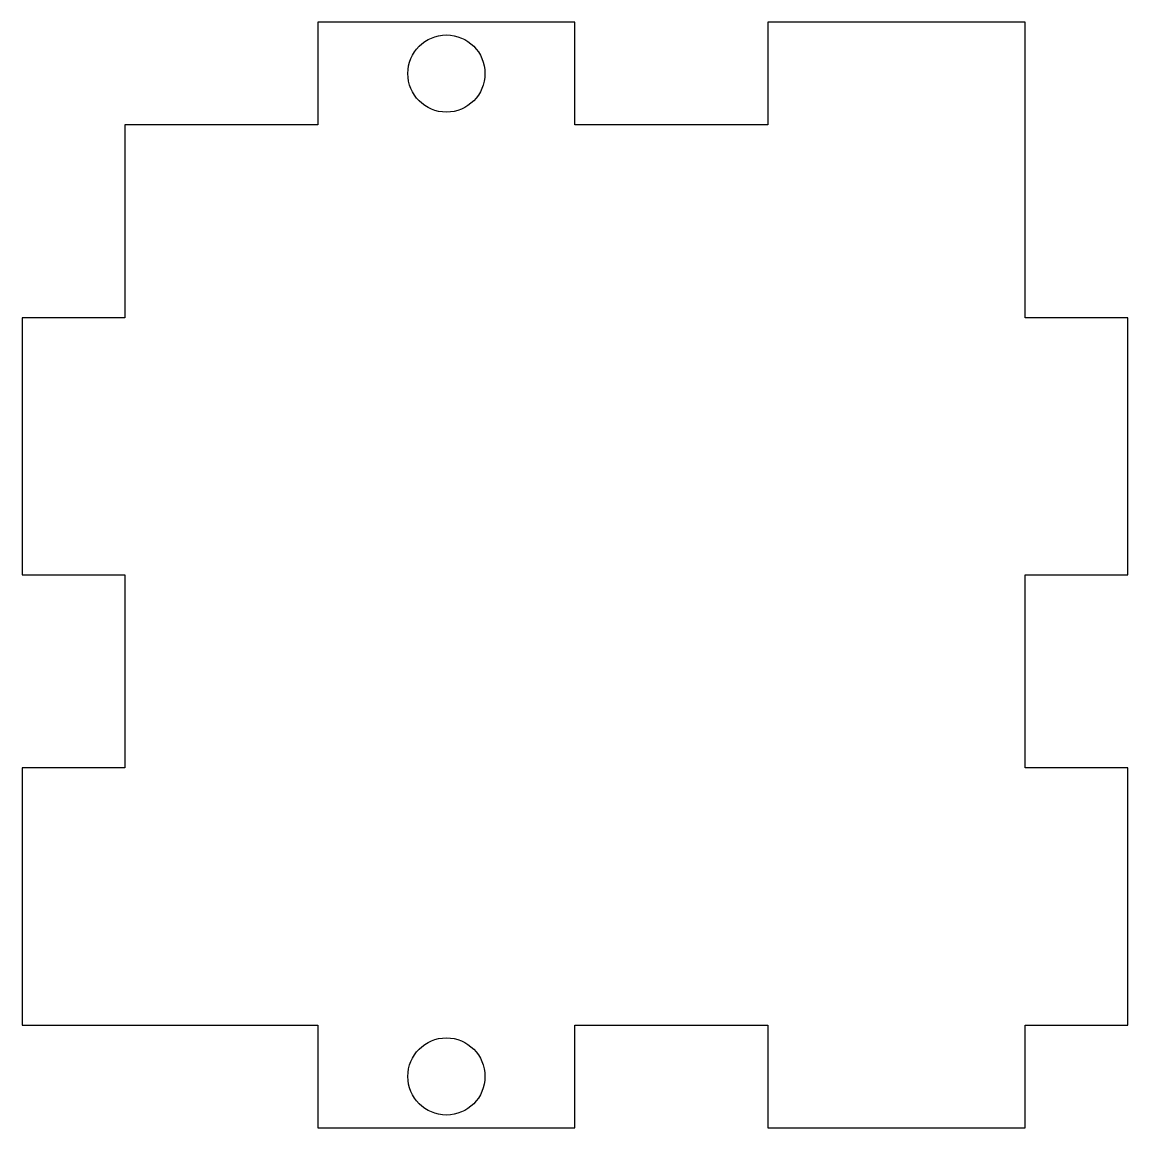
# Model space of a CAD drawing. Header units: millimetres. Extents: x -21.5 to 21.5, y -21.5 to 21.5.
import ezdxf

# ---------------------------------------------------------------- set-up
doc = ezdxf.new("R2010")
doc.units = ezdxf.units.MM

msp = doc.modelspace()

# ---------------------------------------------------------------- linework, layer by layer
msp.add_lwpolyline([(-21.5, -7.5), (-21.5, -17.5), (-10, -17.5), (-10, -21.5), (0, -21.5), (0, -17.5), (7.5, -17.5), (7.5, -21.5), (17.5, -21.5), (17.5, -17.5), (21.5, -17.5), (21.5, -7.5), (17.5, -7.5), (17.5, 0), (21.5, 0), (21.5, 10), (17.5, 10), (17.5, 21.5), (7.5, 21.5), (7.5, 17.5), (0, 17.5), (0, 21.5), (-10, 21.5), (-10, 17.5), (-17.5, 17.5), (-17.5, 10), (-21.5, 10), (-21.5, 0), (-17.5, 0), (-17.5, -7.5)], close=True)
for centre in [(-5, 19.5), (-5, -19.5)]:
    msp.add_circle(centre, 1.5)

doc.saveas('drawing.dxf')
